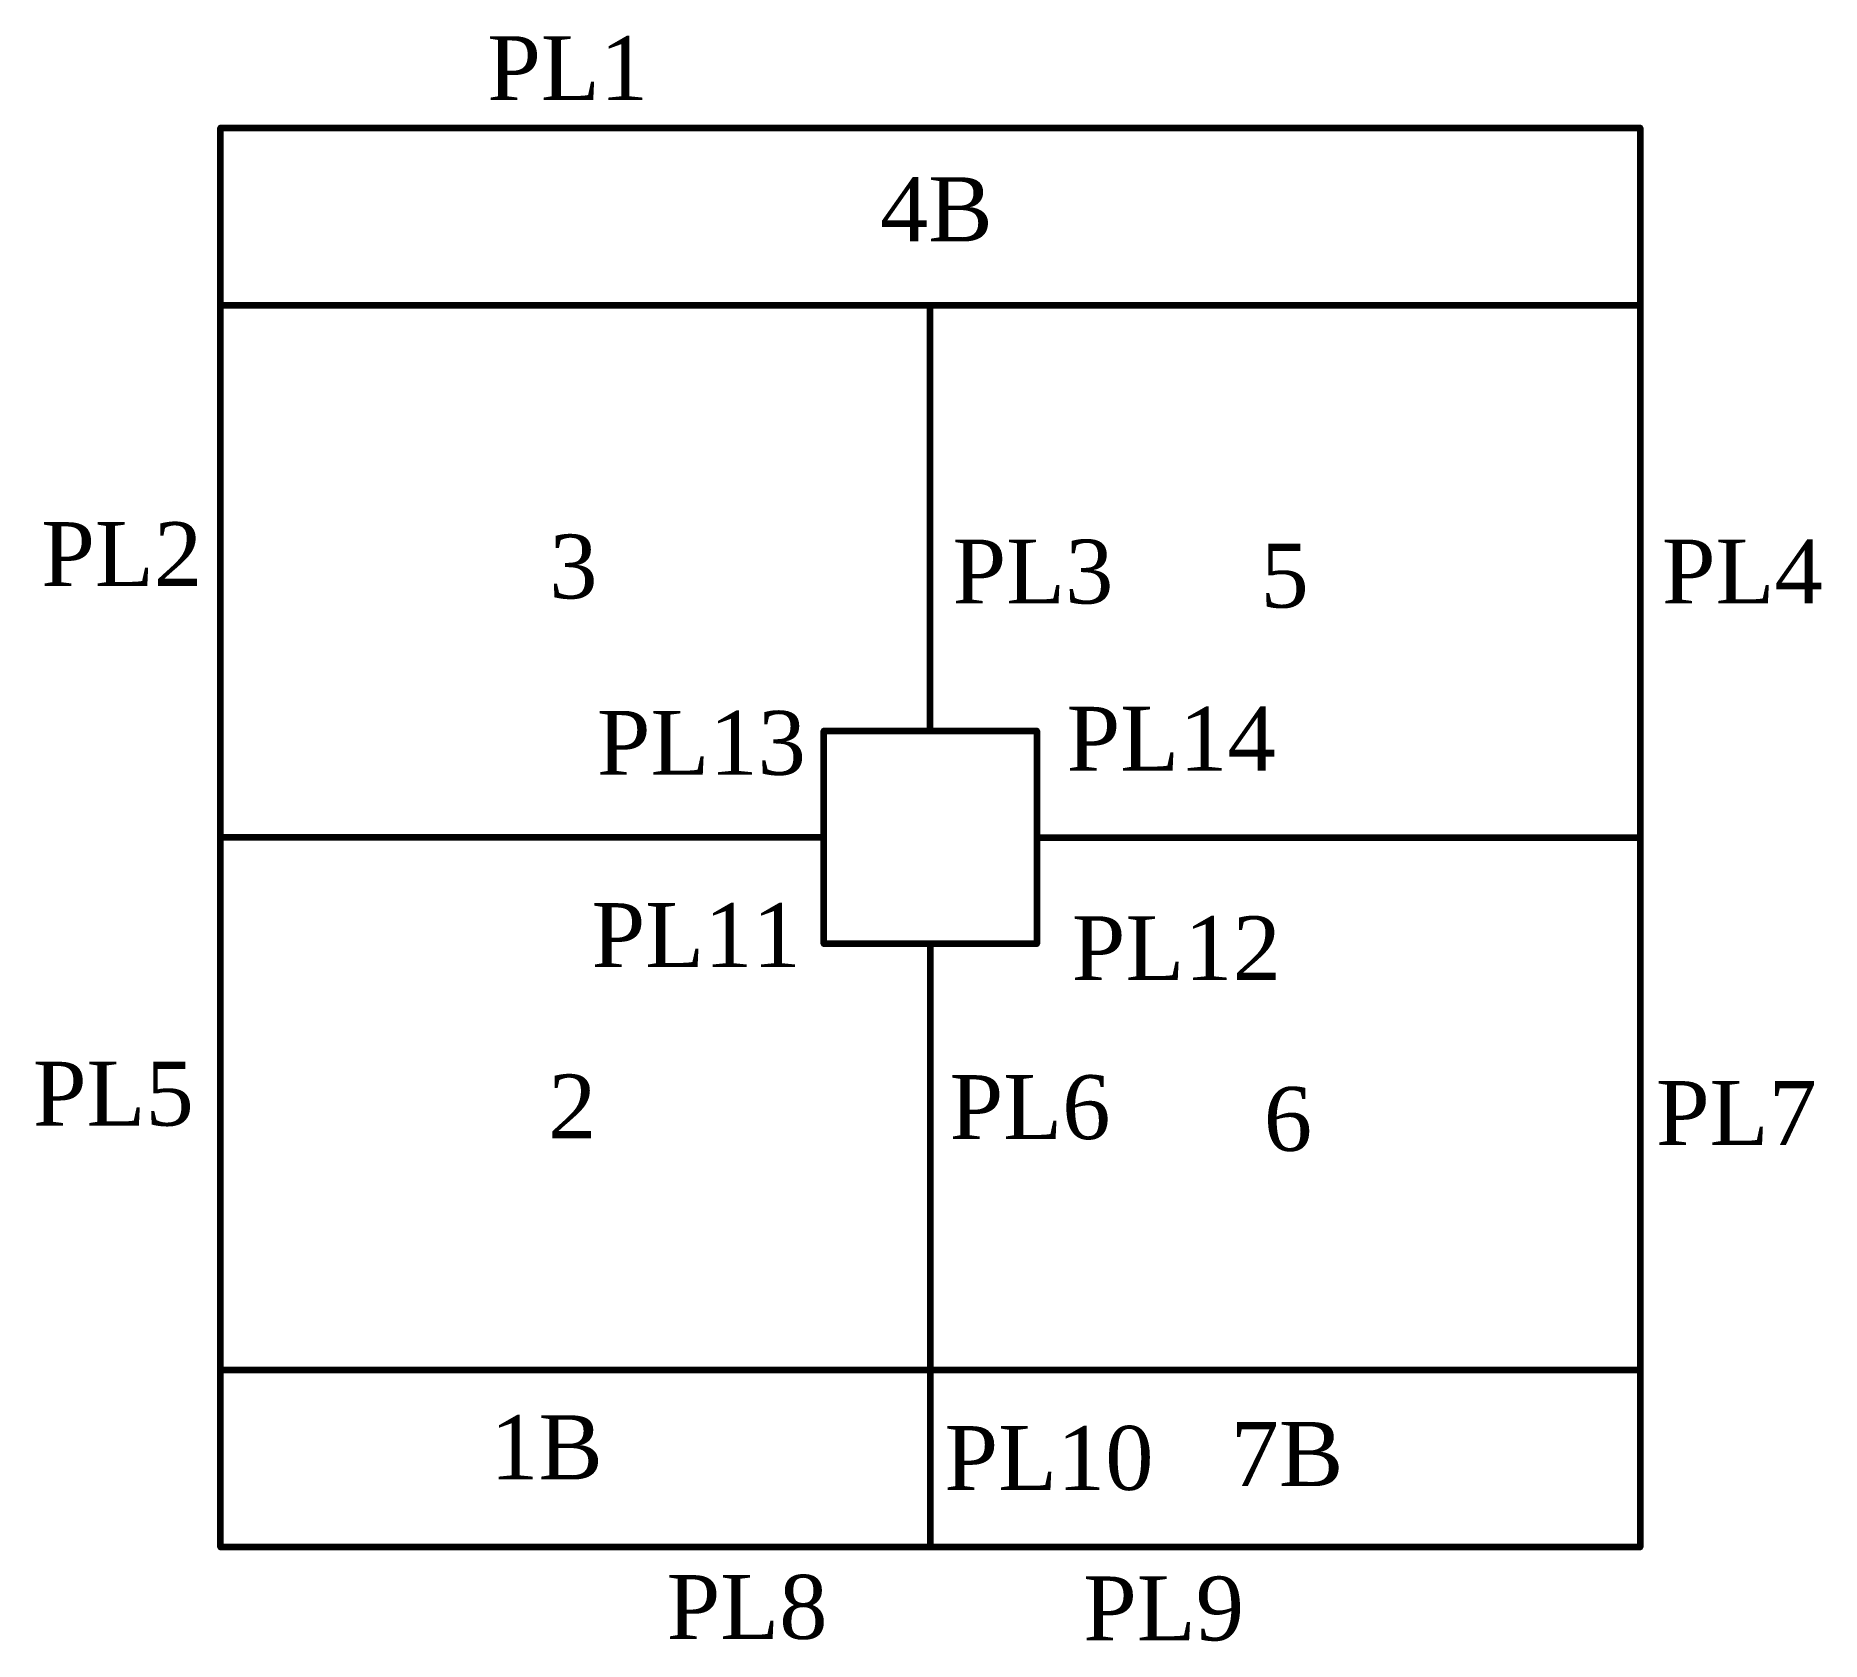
# Model space of a CAD drawing. Header units: inches. Extents: x -25.2 to 25.1, y -22.7 to 22.6.
import ezdxf
from ezdxf.enums import TextEntityAlignment as Align

# ---------------------------------------------------------------- set-up
doc = ezdxf.new("R2010")
doc.units = ezdxf.units.IN
doc.layers.get('0').update_dxf_attribs({"color": 18, "lineweight": 0, "true_color": 0x000000})
for name, color, linetype, lineweight, true_color in [('Cell_cut', 84, 'Continuous', 0, 0x238e23), ('Interconnect', 202, 'Continuous', 0, 0x9931cc), ('LP', 84, 'Continuous', 0, 0x238e23)]:
    doc.layers.add(name, color=color, linetype=linetype, lineweight=lineweight, true_color=true_color)
doc.styles.get("Standard").update_dxf_attribs({"font": 'times.ttf'})

msp = doc.modelspace()

# ---------------------------------------------------------------- linework, layer by layer
at = {"layer": 'Cell_cut', "linetype": 'Continuous', "lineweight": 100}
for p, q in [((-20, 0), (-20, 15)), ((0, 3), (0, 15)), ((20, 15), (20, 0)), ((-20, -15), (-20, 0)), ((20, 0), (20, -15)), ((0, -3), (0, -15)), ((0, -15), (0, -20))]:
    msp.add_line(p, q, dxfattribs=at)
at = {"layer": 'Cell_cut', "linetype": 'Continuous', "lineweight": 100, "flags": 128}
for points in [[(-20, 15), (-20, 20), (20, 20), (20, 15)], [(-3, 0), (-3, 3), (0, 3)], [(0, 3), (3, 3), (3, 0)], [(0, -3), (-3, -3), (-3, 0)], [(3, 0), (3, -3), (0, -3)], [(0, -20), (-20, -20), (-20, -15)], [(20, -15), (20, -20), (0, -20)]]:
    msp.add_lwpolyline(points, dxfattribs=at)
at = {"layer": 'Interconnect', "linetype": 'Continuous', "lineweight": 100}
for p, q in [((-20, 15), (0, 15)), ((0, 15), (20, 15)), ((-3, 0), (-20, 0)), ((3, 0), (20, 0)), ((-20, -15), (0, -15)), ((0, -15), (20, -15))]:
    msp.add_line(p, q, dxfattribs=at)

# ---------------------------------------------------------------- texts
at = {"linetype": 'Continuous'}
for s, p in [('4B', (-1.415, 18.604)), ('3', (-10.734, 8.538)), ('5', (9.304, 8.279)), ('2', (-10.766, -6.679)), ('6', (9.397, -7.031)), ('1B', (-12.399, -16.285)), ('7B', (8.463, -16.474))]:
    msp.add_text(s, height=1.8, dxfattribs=at).set_placement(p, align=Align.TOP_LEFT)
at = {"layer": 'LP', "linetype": 'Continuous'}
for s, p in [('PL1', (-12.481, 22.58)), ('PL2', (-25.045, 8.886)), ('PL3', (0.626, 8.394)), ('PL4', (20.612, 8.394)), ('PL13', (-9.396, 3.567)), ('PL14', (3.84, 3.682)), ('PL11', (-9.542, -1.852)), ('PL12', (3.985, -2.221)), ('PL5', (-25.281, -6.32)), ('PL6', (0.544, -6.699)), ('PL7', (20.446, -6.865)), ('PL10', (0.398, -16.588)), ('PL8', (-7.428, -20.786)), ('PL9', (4.306, -20.827))]:
    msp.add_text(s, height=1.8, dxfattribs=at).set_placement(p, align=Align.TOP_LEFT)

doc.saveas('drawing.dxf')
